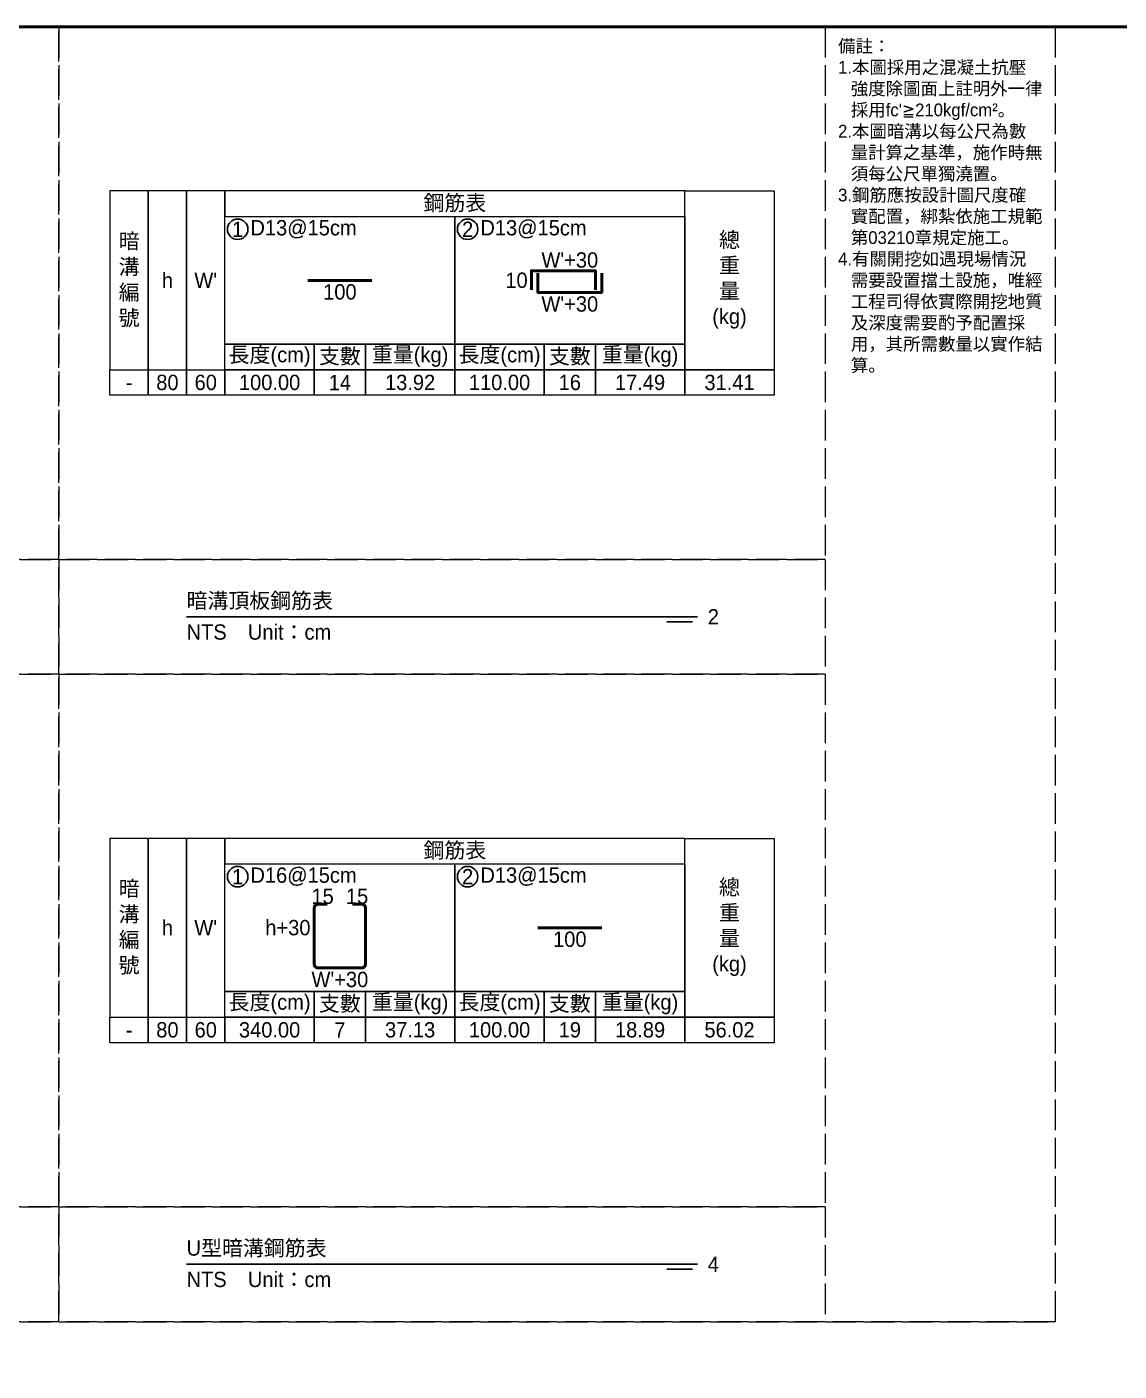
# Model space of a CAD drawing. Extents: x -3420 to 2030, y -3892 to 566.
# Drawn here: x -1282 to -855, y -526 to 0 of the extents above; entities that cross this region are included whole.
import ezdxf

# ---------------------------------------------------------------- set-up
doc = ezdxf.new("R2010")
doc.units = 0
doc.header["$MEASUREMENT"] = 0
doc.linetypes.add('ACAD_ISO02W100', pattern=[15, 12, -3])
for name, color, linetype, lineweight in [('一、1.基本-圖框', 7, 'Continuous', 20), ('一、3.基本-變更', 1, 'Continuous', 50), ('二、5.繪圖-鋼筋', 60, 'Continuous', 50)]:
    doc.layers.add(name, color=color, linetype=linetype, lineweight=lineweight)
doc.layers.add('一、4.基本-隱藏', color=9, linetype='ACAD_ISO02W100', lineweight=20, plot=False)
doc.layers.add('三、1.文字-說明文字', color=2, linetype='Continuous')
doc.layers.add('三、3.文字-註解文字', color=2, linetype='Continuous')
doc.styles.add('次圖名(詳圖)', font='MS PGothic.ttf', dxfattribs={"height": 6})
doc.styles.add('註解文字(詳圖)', font='MS PGothic.ttf', dxfattribs={"height": 5})

msp = doc.modelspace()

# ---------------------------------------------------------------- linework, layer by layer
at = {"layer": '一、1.基本-圖框'}
for points in [[(-1250, -134.25), (-1235, -134.25), (-1235, -64.25), (-1250, -64.25)], [(-1235, -134.25), (-1220, -134.25), (-1220, -64.25), (-1235, -64.25)], [(-1220, -134.25), (-1205, -134.25), (-1205, -64.25), (-1220, -64.25)], [(-1205, -74.25), (-1025, -74.25), (-1025, -64.25), (-1205, -64.25)], [(-990, -134.25), (-1025, -134.25), (-1025, -64.25), (-990, -64.25)], [(-1205, -74.25), (-1115, -74.25), (-1115, -124.25), (-1205, -124.25)], [(-1115, -74.25), (-1025, -74.25), (-1025, -124.25), (-1115, -124.25)], [(-1205, -124.25), (-1170, -124.25), (-1170, -134.25), (-1205, -134.25)], [(-1170, -124.25), (-1150, -124.25), (-1150, -134.25), (-1170, -134.25)], [(-1150, -124.25), (-1115, -124.25), (-1115, -134.25), (-1150, -134.25)], [(-1115, -124.25), (-1080, -124.25), (-1080, -134.25), (-1115, -134.25)], [(-1080, -124.25), (-1060, -124.25), (-1060, -134.25), (-1080, -134.25)], [(-1060, -124.25), (-1025, -124.25), (-1025, -134.25), (-1060, -134.25)], [(-1250, -134.25), (-1235, -134.25), (-1235, -144.25), (-1250, -144.25)], [(-1235, -134.25), (-1220, -134.25), (-1220, -144.25), (-1235, -144.25)], [(-1220, -134.25), (-1205, -134.25), (-1205, -144.25), (-1220, -144.25)], [(-1205, -134.25), (-1170, -134.25), (-1170, -144.25), (-1205, -144.25)], [(-1170, -134.25), (-1150, -134.25), (-1150, -144.25), (-1170, -144.25)], [(-1150, -134.25), (-1115, -134.25), (-1115, -144.25), (-1150, -144.25)], [(-1115, -134.25), (-1080, -134.25), (-1080, -144.25), (-1115, -144.25)], [(-1080, -134.25), (-1060, -134.25), (-1060, -144.25), (-1080, -144.25)], [(-1060, -134.25), (-1025, -134.25), (-1025, -144.25), (-1060, -144.25)], [(-1025, -134.25), (-990, -134.25), (-990, -144.25), (-1025, -144.25)], [(-1250, -387.75), (-1235, -387.75), (-1235, -317.75), (-1250, -317.75)], [(-1235, -387.75), (-1220, -387.75), (-1220, -317.75), (-1235, -317.75)], [(-1220, -387.75), (-1205, -387.75), (-1205, -317.75), (-1220, -317.75)], [(-1205, -327.75), (-1025, -327.75), (-1025, -317.75), (-1205, -317.75)], [(-990, -387.75), (-1025, -387.75), (-1025, -317.75), (-990, -317.75)], [(-1205, -327.75), (-1115, -327.75), (-1115, -377.75), (-1205, -377.75)], [(-1115, -327.75), (-1025, -327.75), (-1025, -377.75), (-1115, -377.75)], [(-1205, -377.75), (-1170, -377.75), (-1170, -387.75), (-1205, -387.75)], [(-1170, -377.75), (-1150, -377.75), (-1150, -387.75), (-1170, -387.75)], [(-1150, -377.75), (-1115, -377.75), (-1115, -387.75), (-1150, -387.75)], [(-1115, -377.75), (-1080, -377.75), (-1080, -387.75), (-1115, -387.75)], [(-1080, -377.75), (-1060, -377.75), (-1060, -387.75), (-1080, -387.75)], [(-1060, -377.75), (-1025, -377.75), (-1025, -387.75), (-1060, -387.75)], [(-1250, -387.75), (-1235, -387.75), (-1235, -397.75), (-1250, -397.75)], [(-1235, -387.75), (-1220, -387.75), (-1220, -397.75), (-1235, -397.75)], [(-1220, -387.75), (-1205, -387.75), (-1205, -397.75), (-1220, -397.75)], [(-1205, -387.75), (-1170, -387.75), (-1170, -397.75), (-1205, -397.75)], [(-1170, -387.75), (-1150, -387.75), (-1150, -397.75), (-1170, -397.75)], [(-1150, -387.75), (-1115, -387.75), (-1115, -397.75), (-1150, -397.75)], [(-1115, -387.75), (-1080, -387.75), (-1080, -397.75), (-1115, -397.75)], [(-1080, -387.75), (-1060, -387.75), (-1060, -397.75), (-1080, -397.75)], [(-1060, -387.75), (-1025, -387.75), (-1025, -397.75), (-1060, -397.75)], [(-1025, -387.75), (-990, -387.75), (-990, -397.75), (-1025, -397.75)]]:
    msp.add_lwpolyline(points, close=True, dxfattribs=at)
at = {"layer": '一、3.基本-變更'}
msp.add_lwpolyline([(-3420, 0), (0, 0), (0, -1164), (-3420, -1164)], close=True, dxfattribs=at)
at = {"layer": '一、4.基本-隱藏'}
for points in [[(-1660, 0), (-880, 0), (-880, -507), (-1660, -507)], [(-1660, 0), (-1270, 0), (-1270, -208.5), (-1660, -208.5)], [(-1270, 0), (-970, 0), (-970, -208.5), (-1270, -208.5)], [(-1660, -208.5), (-1270, -208.5), (-1270, -253.5), (-1660, -253.5)], [(-1270, -208.5), (-970, -208.5), (-970, -253.5), (-1270, -253.5)], [(-1660, -253.5), (-1270, -253.5), (-1270, -462), (-1660, -462)], [(-1270, -253.5), (-970, -253.5), (-970, -462), (-1270, -462)], [(-1660, -462), (-1270, -462), (-1270, -507), (-1660, -507)], [(-1270, -462), (-970, -462), (-970, -507), (-1270, -507)]]:
    msp.add_lwpolyline(points, close=True, dxfattribs=at)
msp.add_lwpolyline([(-1660, -507), (-880, -507)], dxfattribs=at)
at = {"layer": '三、3.文字-註解文字'}
for points in [[(-1220, -231), (-1020, -231)], [(-1022, -233), (-1032, -233)], [(-1220, -484.5), (-1020, -484.5)], [(-1022, -486.5), (-1032, -486.5)]]:
    msp.add_lwpolyline(points, dxfattribs=at)
for centre in [(-1200, -79.25), (-1110, -79.25), (-1200, -332.75), (-1110, -332.75)]:
    msp.add_circle(centre, 4, dxfattribs=at)
at = {"layer": '二、5.繪圖-鋼筋'}
for points in [[(-1172.5, -99.25), (-1147.5, -99.25)], [(-1085, -103), (-1085, -95.5), (-1060, -95.5), (-1060, -103)], [(-1082.5, -96.5), (-1082.5, -104), (-1057.5, -104), (-1057.5, -96.5)], [(-1082.5, -352.75), (-1057.5, -352.75)]]:
    msp.add_lwpolyline(points, dxfattribs=at)
msp.add_lwpolyline([(-1165, -343.5), (-1168.5, -343.5, 0.4142136), (-1170, -345), (-1170, -367, 0.4142136), (-1168.5, -368.5), (-1151.5, -368.5, 0.4142136), (-1150, -367), (-1150, -345, 0.4142136), (-1151.5, -343.5), (-1155, -343.5)], format="xyb", dxfattribs=at)

# ---------------------------------------------------------------- texts
at = {"layer": '一、1.基本-圖框', "char_height": 6, "attachment_point": 5, "style": '註解文字(詳圖)'}
for s, width, insert in [('{\\fMS PGothic|b0|i0|c128|p34;鋼筋表}', 94.24964, (-1115, -69.25)), ('暗{\\fMS PGothic|b0|i0|c128|p34;溝編號}', 12.98354, (-1242.5, -99.25)), ('{\\fMS PGothic|b0|i0|c128|p34;總重量(kg)}', 6, (-1007.5, -99.25)), ('{\\fMS PGothic|b0|i0|c128|p34;h}', 12.98354, (-1227.5, -99.25)), ("W'", 22.32258, (-1212.5, -99.25)), ('{\\fMS PGothic|b0|i0|c128|p34;長度(cm)}', 35.02324, (-1187.5, -129.25)), ('{\\fMS PGothic|b0|i0|c128|p34;支數}', 19.27354, (-1160, -129.25)), ('{\\fMS PGothic|b0|i0|c128|p34;重量(kg)}', 30.27214, (-1132.5, -129.25)), ('{\\fMS PGothic|b0|i0|c128|p34;長度(cm)}', 35.02324, (-1097.5, -129.25)), ('{\\fMS PGothic|b0|i0|c128|p34;支數}', 19.27354, (-1070, -129.25)), ('{\\fMS PGothic|b0|i0|c128|p34;重量(kg)}', 30.27214, (-1042.5, -129.25)), ('{\\fMS PGothic|b0|i0|c128|p34;鋼筋表}', 94.24964, (-1115, -322.75)), ('暗{\\fMS PGothic|b0|i0|c128|p34;溝編號}', 12.98354, (-1242.5, -352.75)), ('{\\fMS PGothic|b0|i0|c128|p34;總重量(kg)}', 6, (-1007.5, -352.75)), ('{\\fMS PGothic|b0|i0|c128|p34;h}', 12.98354, (-1227.5, -352.75)), ("W'", 22.32258, (-1212.5, -352.75)), ('{\\fMS PGothic|b0|i0|c128|p34;長度(cm)}', 35.02324, (-1187.5, -382.75)), ('{\\fMS PGothic|b0|i0|c128|p34;支數}', 19.27354, (-1160, -382.75)), ('{\\fMS PGothic|b0|i0|c128|p34;重量(kg)}', 30.27214, (-1132.5, -382.75)), ('{\\fMS PGothic|b0|i0|c128|p34;長度(cm)}', 35.02324, (-1097.5, -382.75)), ('{\\fMS PGothic|b0|i0|c128|p34;支數}', 19.27354, (-1070, -382.75)), ('{\\fMS PGothic|b0|i0|c128|p34;重量(kg)}', 30.27214, (-1042.5, -382.75))]:
    msp.add_mtext_dynamic_manual_height_columns(s, width=width, gutter_width=30, heights=[0], dxfattribs=dict(at, insert=insert))
at = {"layer": '三、1.文字-說明文字', "insert": (-965, -5), "char_height": 5, "attachment_point": 1, "style": '註解文字(詳圖)'}
msp.add_mtext_dynamic_manual_height_columns("{\\fMS PGothic|b0|i0|c128|p34;備註：\\P\\pi-5,l5;1.本圖採用之混凝土抗壓強度除圖面上註明外一律採用fc'≧210kgf/cm²。\\P2.本圖暗溝以每公尺為數量計算之基準，施作時無須每公尺單獨澆置。\\P3.鋼筋應按設計圖尺度確實配置，綁紮依施工規範第03210章規定施工。\\P4.有關開挖如遇現場情況需要設置擋土設施，唯經工程司得依實際開挖地質及深度需要酌予配置採用，其所需數量以實作結算。}", width=80, gutter_width=30, heights=[0], dxfattribs=at)
at = {"layer": '三、3.文字-註解文字', "char_height": 6}
for s, width, gutter_width, insert, attachment_point, style in [('1', 8.38231, 30, (-1200, -79.25), 5, '註解文字(詳圖)'), ('D13@15cm', 6.06582, 30, (-1195, -79.25), 4, '註解文字(詳圖)'), ('2', 8.38231, 30, (-1110, -79.25), 5, '註解文字(詳圖)'), ('{\\fMS PGothic|b0|i0|c128|p34;D1}3{\\fMS PGothic|b0|i0|c128|p34;@}1{\\fMS PGothic|b0|i0|c128|p34;5cm}', 6.06582, 30, (-1105, -79.25), 4, '註解文字(詳圖)'), ('80', 9.06048, 30, (-1227.5, -139.25), 5, '註解文字(詳圖)'), ('6{\\fMS PGothic|b0|i0|c128|p34;0}', 9.06048, 30, (-1212.5, -139.25), 5, '註解文字(詳圖)'), ('100.00', 9.06048, 30, (-1187.5, -139.25), 5, '註解文字(詳圖)'), ('{\\fMS PGothic|b0|i0|c128|p34;1}4', 9.06048, 30, (-1160, -139.25), 5, '註解文字(詳圖)'), ('13.92', 9.06048, 30, (-1132.5, -139.25), 5, '註解文字(詳圖)'), ('{\\fMS PGothic|b0|i0|c128|p34;1}1{\\fMS PGothic|b0|i0|c128|p34;0.00}', 9.06048, 30, (-1097.5, -139.25), 5, '註解文字(詳圖)'), ('16', 9.06048, 30, (-1070, -139.25), 5, '註解文字(詳圖)'), ('17.49', 9.06048, 30, (-1042.5, -139.25), 5, '註解文字(詳圖)'), ('31.41', 9.06048, 30, (-1007.5, -139.25), 5, '註解文字(詳圖)'), ('-', 9.06048, 30, (-1242.5, -139.25), 5, '註解文字(詳圖)'), ('暗{\\fMS PGothic|b0|i0|c128|p34;溝}頂板鋼筋表', 134.12151, 15, (-1220, -225), 4, '次圖名(詳圖)'), ('2', 3, 15, (-1016, -231), 4, '次圖名(詳圖)'), ('NTS{\\fMS PGothic|b0|i0|c128|p34;^IUnit：cm}', 136.03259, 15, (-1220, -237), 4, '次圖名(詳圖)'), ('1', 8.38231, 30, (-1200, -332.75), 5, '註解文字(詳圖)'), ('{\\fMS PGothic|b0|i0|c128|p34;D1}6{\\fMS PGothic|b0|i0|c128|p34;@15cm}', 6.06582, 30, (-1195, -332.75), 4, '註解文字(詳圖)'), ('2', 8.38231, 30, (-1110, -332.75), 5, '註解文字(詳圖)'), ('{\\fMS PGothic|b0|i0|c128|p34;D1}3{\\fMS PGothic|b0|i0|c128|p34;@}1{\\fMS PGothic|b0|i0|c128|p34;5cm}', 6.06582, 30, (-1105, -332.75), 4, '註解文字(詳圖)'), ('-', 9.06048, 30, (-1242.5, -392.75), 5, '註解文字(詳圖)'), ('80', 9.06048, 30, (-1227.5, -392.75), 5, '註解文字(詳圖)'), ('6{\\fMS PGothic|b0|i0|c128|p34;0}', 9.06048, 30, (-1212.5, -392.75), 5, '註解文字(詳圖)'), ('340.00', 9.06048, 30, (-1187.5, -392.75), 5, '註解文字(詳圖)'), ('7', 9.06048, 30, (-1160, -392.75), 5, '註解文字(詳圖)'), ('37.13', 9.06048, 30, (-1132.5, -392.75), 5, '註解文字(詳圖)'), ('{\\fMS PGothic|b0|i0|c128|p34;100}.00', 9.06048, 30, (-1097.5, -392.75), 5, '註解文字(詳圖)'), ('19', 9.06048, 30, (-1070, -392.75), 5, '註解文字(詳圖)'), ('18.89', 9.06048, 30, (-1042.5, -392.75), 5, '註解文字(詳圖)'), ('56.02', 9.06048, 30, (-1007.5, -392.75), 5, '註解文字(詳圖)'), ('U型暗溝鋼筋表', 134.12151, 15, (-1220, -478.5), 4, '次圖名(詳圖)'), ('4', 3, 15, (-1016, -484.5), 4, '次圖名(詳圖)'), ('NTS{\\fMS PGothic|b0|i0|c128|p34;^IUnit：cm}', 136.03259, 15, (-1220, -490.5), 4, '次圖名(詳圖)')]:
    msp.add_mtext_dynamic_manual_height_columns(s, width=width, gutter_width=gutter_width, heights=[0], dxfattribs=dict(at, insert=insert, attachment_point=attachment_point, style=style))
at = {"layer": '二、5.繪圖-鋼筋', "char_height": 6, "style": '註解文字(詳圖)'}
for s, width, insert, attachment_point in [("{\\fMS PGothic|b0|i0|c128|p34;W'}+3{\\fMS PGothic|b0|i0|c128|p34;0}", 3.56631, (-1070, -88.277), 2), ('{\\fMS PGothic|b0|i0|c128|p34;10}', 8.87231, (-1086.5, -99.25), 6), ('100', 3.56631, (-1160, -100.75), 2), ("{\\fMS PGothic|b0|i0|c128|p34;W'}+3{\\fMS PGothic|b0|i0|c128|p34;0}", 3.56631, (-1070, -105.5), 2), ('15', 8.87231, (-1166.75, -343.5), 8), ('15', 8.87231, (-1153.25, -343.5), 8), ('{\\fMS PGothic|b0|i0|c128|p34;h+}3{\\fMS PGothic|b0|i0|c128|p34;0}', 8.87231, (-1171.5, -352.75), 6), ('100', 3.56631, (-1070, -354.25), 2), ("{\\fMS PGothic|b0|i0|c128|p34;W'+}3{\\fMS PGothic|b0|i0|c128|p34;0}", 3.56631, (-1160, -370), 2)]:
    msp.add_mtext_dynamic_manual_height_columns(s, width=width, gutter_width=30, heights=[0], dxfattribs=dict(at, insert=insert, attachment_point=attachment_point))

doc.saveas('drawing.dxf')
